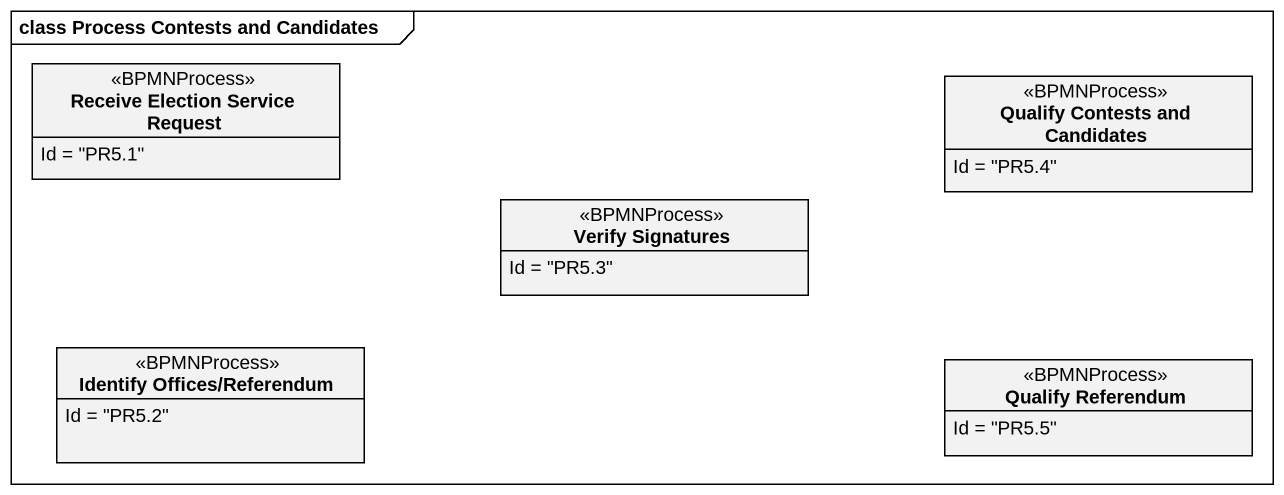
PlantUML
@startuml
mainframe class Process Contests and Candidates
hide circle
hide empty members
class "Receive Election Service Request" as Receive_Election_Service <<BPMNProcess>> {
  Id = "PR5.1"
}
class "Qualify Contests and Candidates" as Qualify_Contests_and <<BPMNProcess>> {
  Id = "PR5.4"
}
class "Verify Signatures" as Verify_Signatures <<BPMNProcess>> {
  Id = "PR5.3"
}
class "Identify Offices/Referendum" as Identify_Offices_Referendum <<BPMNProcess>> {
  Id = "PR5.2"
}
class "Qualify Referendum" as Qualify_Referendum <<BPMNProcess>> {
  Id = "PR5.5"
}
@enduml
